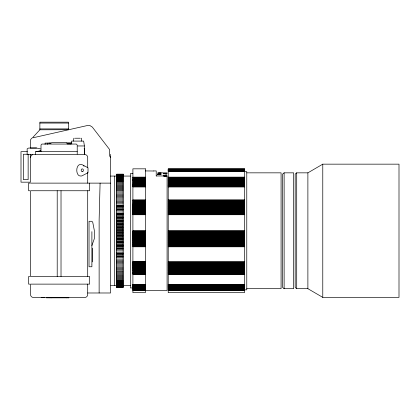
<?xml version="1.0" encoding="UTF-8"?>
<svg xmlns="http://www.w3.org/2000/svg" width="420" height="420" viewBox="0 0 420 420"><rect width="100%" height="100%" fill="white"/><g stroke="black" fill="none" stroke-linecap="round" stroke-linejoin="round"><path stroke-width="0.63" d="M110.565 157.395L109.636 156.004L109.636 149.583L92.321 127.076L89.796 125.491L87.791 125.438L32.387 137.923L39.874 129.796L68.46 129.712M100.086 183.125L99.13 219.786L99.13 292.987M73.542 141.083L73.826 138.227L74.335 138.227M71.111 144.134L71.579 141.083L83.654 141.083L84.399 145.96L84.399 154.539L77.616 154.539M30.529 157.395L31.075 155.715L32.503 154.681M91.891 245.584L94.3 238.754L94.3 230.344L92.736 222.259L91.891 221.288L89.03 221.288L89.03 266.763L91.891 266.763L91.891 264.878M284.125 172.841L282.602 174.09L282.602 287.443L284.125 288.687L293.654 288.687L293.654 172.841L284.125 172.841L284.125 288.687M296.704 172.841L295.176 174.09L295.176 287.443L296.704 288.687L307.886 288.687L322.775 297.376L399 297.376L399 164.157L322.775 164.157L307.886 172.841L296.704 172.841L296.704 288.687M31.778 138.133L30.602 139.608L30.529 147.866M163.616 176.153L165.249 175.875L166.924 176.19M164.021 176.174L166.493 176.179M38.462 151.426L40.745 150.806L35.679 151.678L35.679 154.539M161.102 172.888L158.534 172.856M159.101 174.641L161.054 174.405L158.65 174.641M30.188 148.05L36.556 148.029L40.567 148.942M132.898 177.156L145.357 177.13M132.898 199.815L145.357 199.799M39.874 123.055L68.46 123.055M39.874 128.914L68.46 128.914M75.243 138.227L79.989 138.227M80.897 138.227L81.401 138.227L81.69 141.083M51.508 142.448L66.717 142.448M48.857 143.089L51.098 143.089M66.953 143.089L71.841 143.089M51.051 143.105L45.087 143.105L45.087 144.328M66.754 143.105L71.305 143.105M77.616 145.96L84.399 145.96M36.556 148.029L28.607 148.05L27.148 148.822L27.148 154.539L77.217 154.539L77.217 145.01L76.314 144.055L41.916 144.055L41.008 145.01L41.008 151.678M27.353 151.678L21 151.678L21 182.17L30.529 182.17L30.529 154.219M35.679 151.678L77.217 151.678M27.552 154.24L23.384 154.24L23.384 179.613L28.145 179.613L28.145 154.24M84.662 154.539L84.662 150.25L84.158 148.412M168.226 169.045L244.451 169.045M168.226 169.271L244.451 169.271M168.226 169.481L244.451 169.481M168.226 169.68L244.451 169.68M168.226 169.869L244.451 169.869M168.226 170.042L244.451 170.042M168.226 170.205L244.451 170.205M168.226 170.352L244.451 170.352M168.226 170.489L244.451 170.489M168.226 170.615L244.451 170.615M168.226 170.72L244.451 170.72M168.226 170.819L244.451 170.819M168.226 170.903L244.451 170.903M145.357 170.929L153.626 171.003M153.626 170.929L156.219 170.929L156.219 175.98M168.226 171.003L244.451 170.94M244.451 171.071L168.226 171.092L244.451 171.124M244.451 171.691L246.771 171.691L246.771 289.842L244.451 289.842M246.771 172.841L281.075 172.841L281.075 288.687L246.771 288.687M167.123 172.851L157.726 172.898M132.898 173.597L130.358 173.597L130.358 287.936L132.898 287.936M116.634 174.342L123.181 174.342M116.634 174.536L123.181 174.536M116.634 174.731L123.181 174.731M116.634 174.919L123.181 174.919M116.634 175.114L123.181 175.114M116.634 175.308L123.181 175.308M116.634 175.502L123.181 175.502M116.634 175.691L123.181 175.691M116.634 175.886L123.181 175.886M156.219 175.954L167.081 175.954L167.081 290.603L132.898 290.588M110.565 176.069L130.358 176.069M116.634 176.647L123.181 176.647M116.634 177.209L123.181 177.209M168.226 177.156L244.451 177.13M132.898 177.629L145.357 177.629M168.226 177.629L244.451 177.629M116.634 177.776L123.181 177.776M132.898 177.859L145.357 177.859M168.226 177.859L244.451 177.859M132.898 178.148L145.357 178.148M168.226 178.148L244.451 178.148M116.634 178.343L123.181 178.343M132.898 178.652L145.357 178.652M168.226 178.652L244.451 178.652M116.634 178.904L123.181 178.904M132.898 179.151L145.357 179.151M168.226 179.151L244.451 179.151M132.898 179.382L145.357 179.382M168.226 179.382L244.451 179.382M116.634 179.471L123.181 179.471M132.898 179.639L145.357 179.639M168.226 179.639L244.451 179.639M132.898 179.87L145.357 179.87M168.226 179.87L244.451 179.87M116.634 180.038L123.181 180.038M132.898 180.122L145.357 180.122M168.226 180.122L244.451 180.122M132.898 180.348L145.357 180.348M168.226 180.348L244.451 180.348M116.634 180.605L123.181 180.605M132.898 180.59L145.357 180.59M168.226 180.59L244.451 180.59M132.898 181.052L145.357 181.052M168.226 181.052L244.451 181.052M116.634 181.167L123.181 181.167M132.898 181.503L145.357 181.503M168.226 181.503L244.451 181.503M116.634 181.734L123.181 181.734M132.898 181.944L145.357 181.944M168.226 181.944L244.451 181.944M132.898 182.375L145.357 182.375M168.226 182.375L244.451 182.375M116.634 182.637L123.181 182.637M132.898 182.794L145.357 182.794M168.226 182.794L244.451 182.794M29.81 183.125L28.623 183.125L28.623 190.748L29.81 190.748M30.529 183.125L110.565 183.125M132.898 183.204L145.357 183.204M168.226 183.204L244.451 183.204M116.634 183.535L123.181 183.535M132.898 183.603L145.357 183.603M168.226 183.603L244.451 183.603M132.898 183.992L145.357 183.992M168.226 183.992L244.451 183.992M132.898 184.37L145.357 184.37M168.226 184.37L244.451 184.37M116.634 184.433L123.181 184.433M132.898 184.732L145.357 184.732M168.226 184.732L244.451 184.732M132.898 184.973L145.357 184.973M168.226 184.973L244.451 184.973M132.898 185.089L145.357 185.089M168.226 185.089L244.451 185.089M116.634 185.335L123.181 185.335M132.898 185.33L145.357 185.33M168.226 185.33L244.451 185.33M132.898 185.43L145.357 185.43M168.226 185.43L244.451 185.43M132.898 185.677L145.357 185.677M168.226 185.677L244.451 185.677M132.898 185.761L145.357 185.761M168.226 185.761L244.451 185.761M132.898 186.081L145.357 186.081M168.226 186.081L244.451 186.081M116.634 186.233L123.181 186.233M132.898 186.391L145.357 186.391M168.226 186.391L244.451 186.391M132.898 186.648L145.357 186.648M168.226 186.648L244.451 186.648M132.898 186.685L145.357 186.685M168.226 186.685L244.451 186.685M132.898 186.974L145.357 186.974M168.226 186.974L244.451 186.974M116.634 187.131L123.181 187.131M116.634 188.034L123.181 188.034M116.634 188.932L123.181 188.932M116.634 189.835L123.181 189.835M116.634 190.733L123.181 190.733M116.634 191.903L123.181 191.903M116.634 193.079L123.181 193.079M116.634 194.25L123.181 194.25M116.634 195.421L123.181 195.421M116.634 196.597L123.181 196.597M116.634 197.768L123.181 197.768M116.634 198.938L123.181 198.938M168.226 199.815L244.451 199.799M116.634 200.114L123.181 200.114M132.898 200.403L145.357 200.403M168.226 200.403L244.451 200.403M132.898 200.456L145.357 200.456M168.226 200.456L244.451 200.456M132.898 201.065L145.357 201.065M168.226 201.065L244.451 201.065M132.898 201.122L145.357 201.122M168.226 201.122L244.451 201.122M116.634 201.285L123.181 201.285M132.898 201.789L145.357 201.726M168.226 201.789L244.451 201.726M132.898 202.388L145.357 202.388M168.226 202.388L244.451 202.388M116.634 202.456L123.181 202.456M132.898 202.451L145.357 202.451M168.226 202.451L244.451 202.451M132.898 203.112L145.357 203.039M168.226 203.112L244.451 203.039M132.898 203.695L145.357 203.695M168.226 203.695L244.451 203.695M132.898 203.768L145.357 203.768M168.226 203.768L244.451 203.768M116.634 203.821L123.181 203.821M132.898 204.341L145.357 204.341M168.226 204.341L244.451 204.341M132.898 204.424L145.357 204.424M168.226 204.424L244.451 204.424M132.898 204.986L145.357 204.986M168.226 204.986L244.451 204.986M132.898 205.07L145.357 205.07M168.226 205.07L244.451 205.07M116.634 205.191L123.181 205.191M116.634 205.396L123.181 205.396M132.898 205.627L145.357 205.627M168.226 205.627L244.451 205.627M132.898 205.716L145.357 205.716M168.226 205.716L244.451 205.716M132.898 206.262L145.357 206.262M168.226 206.262L244.451 206.262M132.898 206.357L145.357 206.357M168.226 206.357L244.451 206.357M116.634 206.556L123.181 206.556M116.634 206.719L123.181 206.719M132.898 206.897L145.357 206.897M168.226 206.897L244.451 206.897M132.898 206.992L145.357 206.992M168.226 206.992L244.451 206.992M132.898 207.522L145.357 207.522M168.226 207.522L244.451 207.522M132.898 207.622L145.357 207.622M168.226 207.622L244.451 207.622M116.634 207.921L123.181 207.921M116.634 208.037L123.181 208.037M132.898 208.147L145.357 208.147M168.226 208.147L244.451 208.147M132.898 208.252L145.357 208.252M168.226 208.252L244.451 208.252M132.898 208.766L145.357 208.766M168.226 208.766L244.451 208.766M132.898 208.871L145.357 208.871M168.226 208.871L244.451 208.871M116.634 209.286L123.181 209.286M116.634 209.354L123.181 209.354M132.898 209.375L145.357 209.375M168.226 209.375L244.451 209.375M132.898 209.486L145.357 209.486M168.226 209.486L244.451 209.486M132.898 209.984L145.357 209.984M168.226 209.984L244.451 209.984M132.898 210.095L145.357 210.095M168.226 210.095L244.451 210.095M132.898 210.583L145.357 210.583M168.226 210.583L244.451 210.583M116.634 210.651L123.181 210.672M132.898 210.698L145.357 210.698M168.226 210.698L244.451 210.698M132.898 211.181L145.357 211.181M168.226 211.181L244.451 211.181M132.898 211.297L145.357 211.297M168.226 211.297L244.451 211.297M132.898 211.769L145.357 211.769M168.226 211.769L244.451 211.769M132.898 211.885L145.357 211.885M168.226 211.885L244.451 211.885M116.634 212.016L123.181 211.995M132.898 212.352L145.357 212.352M168.226 212.352L244.451 212.352M132.898 212.473L145.357 212.473M168.226 212.473L244.451 212.473M132.898 212.924L145.357 212.924M168.226 212.924L244.451 212.924M132.898 213.05L145.357 213.05M168.226 213.05L244.451 213.05M116.634 213.313L123.181 213.313M116.634 213.381L123.181 213.381M132.898 213.491L145.357 213.491M168.226 213.491L244.451 213.491M132.898 213.617L145.357 213.617M168.226 213.617L244.451 213.617M132.898 214.053L145.357 214.053M168.226 214.053L244.451 214.053M132.898 214.179L145.357 214.179M168.226 214.179L244.451 214.179M116.634 214.631L123.181 214.631M132.898 214.609L145.357 214.609M168.226 214.609L244.451 214.609M116.634 214.746L123.181 214.746M132.898 214.736L145.357 214.736M168.226 214.736L244.451 214.736M116.634 215.948L123.181 215.948M116.634 216.111L123.181 216.111M116.634 217.319L123.181 217.319M116.634 217.576L123.181 217.576M116.634 218.731L123.181 218.731M116.634 219.041L123.181 219.041M116.634 220.148L123.181 220.148M116.634 220.511L123.181 220.511M116.634 221.566L123.181 221.566M116.634 221.975L123.181 221.975M116.634 222.978L123.181 222.978M116.634 223.44L123.181 223.44M116.634 224.396L123.181 224.396M116.634 224.905L123.181 224.905M116.634 225.813L123.181 225.813M116.634 226.37L123.181 226.37M116.634 227.225L123.181 227.225M116.634 227.834L123.181 227.834M116.634 228.643L123.181 228.643M116.634 229.299L123.181 229.299M116.634 230.06L123.181 230.06M116.634 230.764L123.181 230.764M132.898 230.774L145.357 230.764M168.226 230.774L244.451 230.764M132.898 231.084L145.357 231.084M168.226 231.084L244.451 231.084M132.898 231.404L145.357 231.404M168.226 231.404L244.451 231.404M116.634 231.472L123.181 231.472M132.898 231.714L145.357 231.714M168.226 231.714L244.451 231.714M132.898 232.045L145.357 232.045M168.226 232.045L244.451 232.045M116.634 232.228L123.181 232.228M132.898 232.355L145.357 232.355M168.226 232.355L244.451 232.355M132.898 232.691L145.357 232.691M168.226 232.691L244.451 232.691M116.634 232.89L123.181 232.89M132.898 232.995L145.357 232.995M168.226 232.995L244.451 232.995M132.898 233.341L145.357 233.341M168.226 233.341L244.451 233.341M132.898 233.641L145.357 233.641M168.226 233.641L244.451 233.641M116.634 233.698L123.181 233.698M132.898 233.993L145.357 233.993M168.226 233.993L244.451 233.993M116.634 234.302L123.181 234.302M132.898 234.292L145.357 234.292M168.226 234.292L244.451 234.292M132.898 234.649L145.357 234.649M168.226 234.649L244.451 234.649M132.898 234.943L145.357 234.943M168.226 234.943L244.451 234.943M116.634 235.163L123.181 235.163M132.898 235.31L145.357 235.31M168.226 235.31L244.451 235.31M132.898 235.599L145.357 235.599M168.226 235.599L244.451 235.599M116.634 235.72L123.181 235.72M132.898 235.977L145.357 235.977M168.226 235.977L244.451 235.977M132.898 236.261L145.357 236.261M168.226 236.261L244.451 236.261M116.634 236.628L123.181 236.628M132.898 236.644L145.357 236.644M168.226 236.644L244.451 236.644M132.898 236.917L145.357 236.917M168.226 236.917L244.451 236.917M116.634 237.137L123.181 237.137M132.898 237.31L145.357 237.31M168.226 237.31L244.451 237.31M132.898 237.584L145.357 237.584M168.226 237.584L244.451 237.584M132.898 237.983L145.357 237.983M168.226 237.983L244.451 237.983M116.634 238.093L123.181 238.093M132.898 238.25L145.357 238.25M168.226 238.25L244.451 238.25M116.634 238.549L123.181 238.549M132.898 238.655L145.357 238.655M168.226 238.655L244.451 238.655M132.898 238.917L145.357 238.917M168.226 238.917L244.451 238.917M132.898 239.332L145.357 239.332M168.226 239.332L244.451 239.332M116.634 239.558L123.181 239.558M132.898 239.584L145.357 239.584M168.226 239.584L244.451 239.584M116.634 239.967L123.181 239.967M132.898 240.004L145.357 240.004M168.226 240.004L244.451 240.004M132.898 240.256L145.357 240.256M168.226 240.256L244.451 240.256M132.898 240.686L145.357 240.686M168.226 240.686L244.451 240.686M132.898 240.928L145.357 240.928M168.226 240.928L244.451 240.928M116.634 241.022L123.181 241.022M116.634 241.385L123.181 241.385M132.898 241.364L145.357 241.364M168.226 241.364L244.451 241.364M132.898 241.6L145.357 241.6M168.226 241.6L244.451 241.6M132.898 242.041L145.357 242.041M168.226 242.041L244.451 242.041M132.898 242.277L145.357 242.277M168.226 242.277L244.451 242.277M116.634 242.487L123.181 242.487M132.898 242.723L145.357 242.723M168.226 242.723L244.451 242.723M116.634 242.797L123.181 242.797M132.898 242.949L145.357 242.949M168.226 242.949L244.451 242.949M132.898 243.401L145.357 243.401M168.226 243.401L244.451 243.401M132.898 243.621L145.357 243.621M168.226 243.621L244.451 243.621M116.634 243.952L123.181 243.952M132.898 244.083L145.357 244.083M168.226 244.083L244.451 244.083M116.634 244.214L123.181 244.214M132.898 244.293L145.357 244.293M168.226 244.293L244.451 244.293M132.898 244.76L145.357 244.76M168.226 244.76L244.451 244.76M132.898 244.97L145.357 244.97M168.226 244.97L244.451 244.97M116.634 245.417L123.181 245.417M132.898 245.443L145.357 245.443M168.226 245.443L244.451 245.443M116.634 245.579L123.181 245.579M132.898 245.642L145.357 245.642M168.226 245.642L244.451 245.642M132.898 246.12L145.357 246.12M168.226 246.12L244.451 246.12M132.898 246.314L145.357 246.314M168.226 246.314L244.451 246.314M116.634 246.787L123.181 246.787M132.898 246.797L145.357 246.797M168.226 246.797L244.451 246.797M116.634 246.902L123.181 246.902M116.634 248.152L123.181 248.152M116.634 248.22L123.181 248.22M116.634 249.517L123.181 249.538M116.634 250.856L123.181 250.882M116.634 252.247L123.181 252.247M116.634 253.496L123.181 253.496M116.634 253.612L123.181 253.612M116.634 254.814L123.181 254.814M116.634 254.977L123.181 254.977M116.634 256.132L123.181 256.132M116.634 256.342L123.181 256.342M116.634 257.707L123.181 257.707M116.634 259.072L123.181 259.072M116.634 260.248L123.181 260.248M116.634 261.418L123.181 261.418M132.898 261.676L145.357 261.676M168.226 261.676L244.451 261.734M132.898 261.728L145.357 261.734M132.898 262.111L145.357 262.18M168.226 262.18L244.451 262.111M116.634 262.589L123.181 262.589M132.898 262.553L145.357 262.553M168.226 262.553L244.451 262.553M132.898 262.621L145.357 262.621M168.226 262.621L244.451 262.621M132.898 263.009L145.357 263.009M168.226 263.009L244.451 263.009M132.898 263.072L145.357 263.072M168.226 263.072L244.451 263.072M132.898 263.471L145.357 263.471M168.226 263.471L244.451 263.471M132.898 263.54L145.357 263.54M168.226 263.54L244.451 263.54M116.634 263.765L123.181 263.765M132.898 264.012L145.357 264.012M168.226 264.012L244.451 264.012M132.898 264.427L145.357 264.427M168.226 264.427L244.451 264.427M132.898 264.49L145.357 264.49M168.226 264.49L244.451 264.49M116.634 264.936L123.181 264.936M132.898 264.915L145.357 264.915M168.226 264.915L244.451 264.915M132.898 264.983L145.357 264.983M168.226 264.983L244.451 264.983M132.898 265.419L145.357 265.419M168.226 265.419L244.451 265.419M132.898 265.482L145.357 265.482M168.226 265.482L244.451 265.482M132.898 265.928L145.357 265.928M168.226 265.928L244.451 265.928M132.898 265.991L145.357 265.991M168.226 265.991L244.451 265.991M116.634 266.107L123.181 266.107M132.898 266.511L145.357 266.511M168.226 266.511L244.451 266.511M132.898 266.968L145.357 266.968M168.226 266.968L244.451 266.968M132.898 267.036L145.357 267.036M168.226 267.036L244.451 267.036M116.634 267.283L123.181 267.283M132.898 267.503L145.357 267.503M168.226 267.503L244.451 267.503M132.898 267.572L145.357 267.572M168.226 267.572L244.451 267.572M132.898 268.044L145.357 268.112M168.226 268.044L244.451 268.112M116.634 268.454L123.181 268.454M132.898 268.595L145.357 268.595M168.226 268.595L244.451 268.595M132.898 268.663L145.357 268.663M168.226 268.663L244.451 268.663M132.898 269.152L145.357 269.152M168.226 269.152L244.451 269.152M132.898 269.225L145.357 269.225M168.226 269.225L244.451 269.225M116.634 269.624L123.181 269.624M132.898 269.714L145.357 269.792M168.226 269.714L244.451 269.792M132.898 270.286L145.357 270.286M168.226 270.286L244.451 270.286M132.898 270.365L145.357 270.365M168.226 270.365L244.451 270.365M116.634 270.8L123.181 270.8M132.898 270.863L145.357 270.863M168.226 270.863L244.451 270.863M132.898 270.942L145.357 270.942M168.226 270.942L244.451 270.942M132.898 271.53L145.357 271.53M168.226 271.53L244.451 271.53M116.634 271.698L123.181 271.698M132.898 272.039L145.357 272.039M168.226 272.039L244.451 272.039M132.898 272.123L145.357 272.123M168.226 272.123L244.451 272.123M116.634 272.601L123.181 272.601M132.898 272.638L145.357 272.638M168.226 272.638L244.451 272.638M132.898 272.722L145.357 272.722M168.226 272.722L244.451 272.722M132.898 273.242L145.357 273.242M168.226 273.242L244.451 273.242M132.898 273.331L145.357 273.331M168.226 273.331L244.451 273.331M116.634 273.499L123.181 273.499M132.898 273.851L145.357 273.851M168.226 273.851L244.451 273.851M132.898 273.945L145.357 273.945M168.226 273.945L244.451 273.945M116.634 274.397L123.181 274.397M132.898 274.559L145.357 274.559M168.226 274.559L244.451 274.559M116.634 275.3L123.181 275.3M116.634 276.197L123.181 276.197M29.81 276.502L28.623 276.502L28.623 284.125L29.81 284.125M116.634 277.095L123.181 277.095M116.634 277.998L123.181 277.998M116.634 278.896L123.181 278.896M116.634 279.799L123.181 279.799M116.634 280.361L123.181 280.361M116.634 280.928L123.181 280.928M116.634 281.494L123.181 281.494M116.634 282.062L123.181 282.062M116.634 282.623L123.181 282.623M116.634 283.19L123.181 283.19M116.634 283.757L123.181 283.757M116.634 284.319L123.181 284.319M168.226 284.382L244.451 284.403M132.898 284.54L145.357 284.54M168.226 284.54L244.451 284.54M132.898 284.666L145.357 284.666M168.226 284.666L244.451 284.666M132.898 284.802L145.357 284.802M168.226 284.802L244.451 284.802M116.634 284.886L123.181 284.886M132.898 284.954L145.357 284.954M168.226 284.954L244.451 284.954M132.898 285.117L145.357 285.117M168.226 285.117L244.451 285.117M132.898 285.296L145.357 285.296M168.226 285.296L244.451 285.296M130.358 285.458L110.565 285.458L110.565 154.366M132.898 285.485L145.357 285.485M168.226 285.485L244.451 285.485M116.634 285.647L123.181 285.647M132.898 285.689L145.357 285.689M168.226 285.689L244.451 285.689M116.634 285.836L123.181 285.836M132.898 285.905L145.357 285.905M168.226 285.905L244.451 285.905M116.634 286.031L123.181 286.031M132.898 286.135L145.357 286.135M168.226 286.135L244.451 286.135M116.634 286.225L123.181 286.225M132.898 286.246L145.357 286.246M168.226 286.246L244.451 286.246M116.634 286.419L123.181 286.419M132.898 286.372L145.357 286.372M168.226 286.372L244.451 286.372M116.634 286.608L123.181 286.608M132.898 286.629L145.357 286.629M168.226 286.629L244.451 286.629M116.634 286.802L123.181 286.802M132.898 286.892L145.357 286.892M168.226 286.892L244.451 286.892M116.634 286.996L123.181 286.996M132.898 287.091L145.357 287.091M168.226 287.091L244.451 287.091M116.634 287.191L123.181 287.191M132.898 287.17L145.357 287.17M168.226 287.17L244.451 287.17M132.898 287.459L145.357 287.459M168.226 287.459L244.451 287.459M132.898 287.763L145.357 287.763M168.226 287.763L244.451 287.763M132.898 288.073L145.357 288.073M168.226 288.073L244.451 288.073M132.898 288.377L145.357 288.398M168.226 288.398L244.451 288.377M132.898 288.734L145.357 288.734M168.226 288.734L244.451 288.734M132.898 289.086L145.357 289.086M168.226 289.086L244.451 289.086M132.898 289.443L145.357 289.443M168.226 289.443L244.451 289.443M132.898 289.816L145.357 289.816M168.226 289.816L244.451 289.816M132.898 290.199L145.357 290.199M168.226 290.199L244.451 290.199M168.226 290.588L244.451 290.588M87.701 292.987L110.565 292.987L110.565 285.737M41.239 297.56L44.83 297.56M46.373 297.827L68.927 297.827M132.898 284.382L145.357 284.403M158.834 174.589L157.684 174.463L158.498 174.584M84.84 154.539C86.373 154.544 87.696 155.867 87.701 157.395L87.701 167.69M83.433 165.307L81.722 164.546L80.194 164.546A5.717 3.428 -90 0 0 76.766 170.263A5.717 3.428 -90 0 0 80.194 175.975L81.722 175.975L88.011 172.736L88.011 167.785L83.433 165.307L84.063 166.357M322.775 164.157L322.775 297.376M307.886 172.841L307.886 288.687M114.508 176.069L114.508 285.458M92.463 248.204L92.463 261.923M91.891 231.646L91.891 264.59M89.607 183.125L89.607 190.748L30.529 190.748L30.529 276.502L89.607 276.502L89.607 284.125L30.529 284.125L30.529 294.604C30.534 296.137 31.857 297.46 33.385 297.465L84.84 297.465C86.373 297.46 87.696 296.137 87.701 294.604L87.701 284.125M87.701 172.19L87.701 183.125M87.701 190.748L87.701 276.502M70.166 143.105L70.166 144.328M69.027 143.105L69.027 144.328M68.46 129.796L68.46 122.173L39.874 122.173L39.874 129.796M67.888 143.105L67.888 144.328M61.021 190.748L61.021 276.502M57.209 190.748L57.209 276.502M47.607 143.105L47.607 144.328M51.718 297.817A28.922 25.048 90 0 1 52.826 297.407M67.111 297.407A28.922 25.048 90 0 1 68.219 297.817M50.006 297.817A28.922 25.048 90 0 1 51.119 297.407M65.404 297.407A28.922 25.048 90 0 1 66.512 297.817M166.971 173.754L163.585 173.891L163.585 173.597L166.971 173.754M157.684 173.948L161.112 173.975L157.684 173.948M145.357 168.829L132.898 168.829L132.898 292.677L145.357 292.698L145.357 168.829M244.451 168.829L168.226 168.856L168.226 292.677L244.451 292.698L244.451 168.829M166.126 173.303L163.585 173.465L166.971 173.465L166.126 173.303M123.181 174.148L116.634 174.148L116.634 287.38L123.181 287.38L123.181 174.148M158.198 174.211L157.726 174.274L158.198 174.211M166.126 174.925L165.727 174.925L166.226 175.266L163.585 175.439L166.971 175.439L166.126 174.925M82.84 171.449A1.37 1.097 -90 0 0 82.84 169.071A1.37 1.097 -90 0 0 81.191 170.263A1.37 1.097 -90 0 0 82.84 171.449"/></g></svg>
